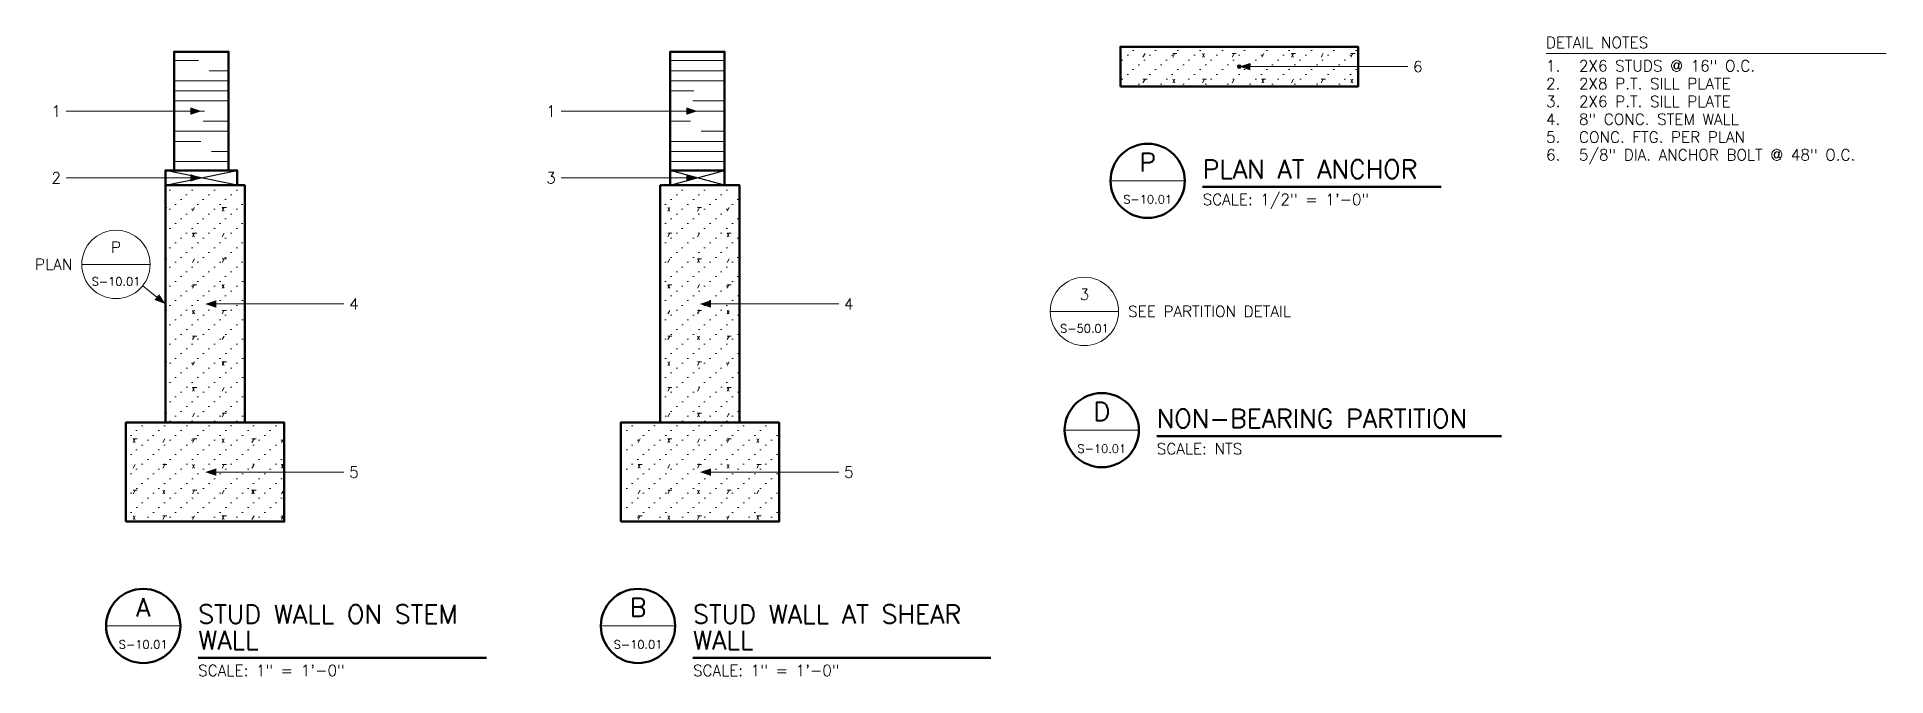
# Model space of a CAD drawing. Header units: inches. Extents: x 1 to 187, y 0 to 65.
import ezdxf
from ezdxf.enums import TextEntityAlignment as Align

# ---------------------------------------------------------------- set-up
doc = ezdxf.new("R2010")
doc.units = ezdxf.units.IN
doc.header["$MEASUREMENT"] = 0
for name, color, linetype, lineweight in [('S-ANNO-NOTE', 7, 'CONTINUOUS', 18), ('S-ANNO-TTLB', 7, 'CONTINUOUS', 50), ('S-DETL-BYND', 7, 'CONTINUOUS', 25), ('S-DETL-CUT', 7, 'CONTINUOUS', 50), ('S-DETL-PATT', 7, 'CONTINUOUS', 9), ('S-DETL-STL', 7, 'CONTINUOUS', 35)]:
    doc.layers.add(name, color=color, linetype=linetype, lineweight=lineweight)
doc.styles.add('KERF', font='romans.shx')
pattern_1 = [(0, (0, 0), (1.1244, 0.9732), [0, -2.25]), (0, (0.564, 0.48), (1.1244, 0.9732), [0, -2.25]), (60, (1.32, 0.24), (3, 2.598), [0.42, -5.58]), (180, (1.74, 0.6), (3, 2.598), [0.42, -5.58]), (300, (1.32, 0.6), (3, 2.598), [0.42, -5.58])]
pattern_2 = [(0, (0, 0), (4.92, 1.02), [19.2, -4.8, 9.6, -6])]

msp = doc.modelspace()

# ---------------------------------------------------------------- hatches: boundary and pattern name
at = {"layer": 'S-ANNO-NOTE', "lineweight": 50}
for points in [[(122.041786, 61.62), (123.166786, 61.245), (123.166786, 61.995)], [(17.215714, 57.12), (16.090714, 57.495), (16.090714, 56.745)], [(67.319286, 57.12), (66.194286, 57.495), (66.194286, 56.745)], [(17.215714, 50.37), (16.090714, 50.745), (16.090714, 49.995)], [(67.319286, 50.37), (66.194286, 50.745), (66.194286, 49.995)], [(13.590714, 37.62), (12.946498, 38.615608), (12.477976, 38.029956)], [(17.590714, 37.62), (18.715714, 37.245), (18.715714, 37.995)], [(67.569286, 37.62), (68.694286, 37.245), (68.694286, 37.995)], [(17.590714, 20.62), (18.715714, 20.245), (18.715714, 20.995)], [(67.569286, 20.62), (68.694286, 20.245), (68.694286, 20.995)]]:
    msp.add_hatch(color=256, dxfattribs=at).paths.add_polyline_path(points)
at = {"layer": 'S-DETL-PATT', "lineweight": 9}
h = msp.add_hatch(dxfattribs=at)
h.set_pattern_fill('KERF-CONC', color=256, style=0)
h.set_pattern_definition(pattern_1)
h.paths.add_polyline_path([(110.041786, 59.62), (134.041786, 59.62), (134.041786, 63.62), (110.041786, 63.62)])
h.paths.add_polyline_path([(122.188613, 61.673441), (122.198036, 61.62), (122.188613, 61.566559), (122.16148, 61.519564), (122.119911, 61.484684), (122.068918, 61.466124), (122.014653, 61.466124), (121.963661, 61.484684), (121.922091, 61.519564), (121.894959, 61.566559), (121.885536, 61.62), (121.894959, 61.673441), (121.922091, 61.720436), (121.963661, 61.755316), (122.014653, 61.773876), (122.068918, 61.773876), (122.119911, 61.755316), (122.16148, 61.720436)], flags=0)
h = msp.add_hatch(dxfattribs=at)
h.set_pattern_fill('KERF-GRAIN', color=256, angle=90, style=0)
h.set_pattern_definition(pattern_2)
h.paths.add_polyline_path([(14.465714, 51.12), (19.965714, 51.12), (19.965714, 63.12), (14.465714, 63.12)])
h = msp.add_hatch(dxfattribs=at)
h.set_pattern_fill('KERF-GRAIN', color=256, angle=90, style=0)
h.set_pattern_definition(pattern_2)
h.paths.add_polyline_path([(64.569286, 51.12), (70.069286, 51.12), (70.069286, 63.12), (64.569286, 63.12)])
h = msp.add_hatch(dxfattribs=at)
h.set_pattern_fill('KERF-CONC', color=256, style=0)
h.set_pattern_definition(pattern_1)
h.paths.add_polyline_path([(13.590714, 25.62), (21.590714, 25.62), (21.590714, 49.62), (13.590714, 49.62)])
h = msp.add_hatch(dxfattribs=at)
h.set_pattern_fill('KERF-CONC', color=256, style=0)
h.set_pattern_definition(pattern_1)
h.paths.add_polyline_path([(63.569286, 25.62), (71.569286, 25.62), (71.569286, 49.62), (63.569286, 49.62)])
h = msp.add_hatch(dxfattribs=at)
h.set_pattern_fill('KERF-CONC', color=256, style=0)
h.set_pattern_definition(pattern_1)
h.paths.add_polyline_path([(9.590714, 15.62), (25.590714, 15.62), (25.590714, 25.62), (9.590714, 25.62)])
h = msp.add_hatch(dxfattribs=at)
h.set_pattern_fill('KERF-CONC', color=256, style=0)
h.set_pattern_definition(pattern_1)
h.paths.add_polyline_path([(59.569286, 15.62), (75.569286, 15.62), (75.569286, 25.62), (59.569286, 25.62)])
at = {"layer": 'S-DETL-STL', "lineweight": 50}
msp.add_hatch(color=256, dxfattribs=at).paths.add_polyline_path([(122.198036, 61.62, 1), (121.885536, 61.62, 1)])

# ---------------------------------------------------------------- linework, layer by layer
at = {"layer": 'S-ANNO-NOTE', "lineweight": 18}
for points in [[(153.032143, 62.9325), (187.371429, 62.9325)], [(139.061786, 61.62), (137.561786, 61.62), (123.166786, 61.62)], [(3.570714, 57.12), (5.070714, 57.12), (16.090714, 57.12)], [(53.549286, 57.12), (55.049286, 57.12), (66.194286, 57.12)], [(3.570714, 50.37), (5.070714, 50.37), (16.090714, 50.37)], [(53.549286, 50.37), (55.049286, 50.37), (66.194286, 50.37)], [(109.041786, 50.07), (116.541786, 50.07)], [(5.138571, 41.62), (12.042857, 41.62)], [(11.286385, 39.463463), (12.712237, 38.322782)], [(31.610714, 37.62), (30.110714, 37.62), (18.715714, 37.62)], [(81.589286, 37.62), (80.089286, 37.62), (68.694286, 37.62)], [(102.958571, 36.867857), (109.862857, 36.867857)], [(104.410714, 24.865714), (111.910714, 24.865714)], [(31.610714, 20.62), (30.110714, 20.62), (18.715714, 20.62)], [(81.589286, 20.62), (80.089286, 20.62), (68.694286, 20.62)], [(7.590714, 5.07), (15.090714, 5.07)], [(57.569286, 5.07), (65.069286, 5.07)]]:
    msp.add_lwpolyline(points, dxfattribs=at)
for points in [[(5.138571, 41.62, 1), (12.042857, 41.62, 1)], [(102.958571, 36.867857, 1), (109.862857, 36.867857, 1)]]:
    msp.add_lwpolyline(points, format="xyb", close=True, dxfattribs=at)
at = {"layer": 'S-ANNO-TTLB', "lineweight": 50}
for points in [[(109.041786, 50.07, 1), (116.541786, 50.07, 1)], [(104.410714, 24.865714, 1), (111.910714, 24.865714, 1)], [(7.590714, 5.07, 1), (15.090714, 5.07, 1)], [(57.569286, 5.07, 1), (65.069286, 5.07, 1)]]:
    msp.add_lwpolyline(points, format="xyb", close=True, dxfattribs=at)
for points in [[(118.341786, 49.47), (142.448929, 49.47)], [(113.710714, 24.265714), (148.532143, 24.265714)], [(16.890714, 1.845), (45.997857, 1.845)], [(66.869286, 1.845), (96.958571, 1.845)]]:
    msp.add_lwpolyline(points, dxfattribs=at)
at = {"layer": 'S-DETL-BYND', "lineweight": 25}
for points in [[(13.590714, 49.62), (20.840714, 51.12)], [(20.840714, 49.62), (13.590714, 51.12)], [(64.569286, 49.62), (70.069286, 51.12)], [(70.069286, 49.62), (64.569286, 51.12)]]:
    msp.add_lwpolyline(points, dxfattribs=at)
at = {"layer": 'S-DETL-CUT', "lineweight": 50}
for points in [[(110.041786, 59.62), (134.041786, 59.62), (134.041786, 63.62), (110.041786, 63.62)], [(9.590714, 15.62), (25.590714, 15.62), (25.590714, 25.62), (9.590714, 25.62)], [(59.569286, 15.62), (75.569286, 15.62), (75.569286, 25.62), (59.569286, 25.62)]]:
    msp.add_lwpolyline(points, close=True, dxfattribs=at)
for points in [[(19.965714, 51.12), (19.965714, 63.12), (14.465714, 63.12), (14.465714, 51.12)], [(70.069286, 51.12), (70.069286, 63.12), (64.569286, 63.12), (64.569286, 51.12)], [(20.840714, 49.62), (20.840714, 51.12), (13.590714, 51.12), (13.590714, 49.62)], [(70.069286, 49.62), (70.069286, 51.12), (64.569286, 51.12), (64.569286, 49.62)], [(21.590714, 25.62), (21.590714, 49.62), (13.590714, 49.62), (13.590714, 25.62)], [(71.569286, 25.62), (71.569286, 49.62), (63.569286, 49.62), (63.569286, 25.62)]]:
    msp.add_lwpolyline(points, dxfattribs=at)
at = {"layer": 'S-DETL-STL', "lineweight": 35}
msp.add_lwpolyline([(122.198036, 61.62, 1), (121.885536, 61.62, 1)], format="xyb", close=True, dxfattribs=at)

# ---------------------------------------------------------------- texts
at = {"layer": 'S-ANNO-NOTE', "lineweight": 18, "style": 'KERF'}
for s, p in [('DETAIL NOTES', (153.032143, 63.495)), ('1.', (153.032143, 61.1325)), ('2X6 STUDS @ 16" O.C.', (156.353571, 61.1325)), ('2.', (153.032143, 59.3325)), ('2X8 P.T. SILL PLATE', (156.353571, 59.3325)), ('3.', (153.032143, 57.5325)), ('2X6 P.T. SILL PLATE', (156.353571, 57.5325)), ('4.', (153.032143, 55.7325)), ('8" CONC. STEM WALL', (156.353571, 55.7325)), ('5.', (153.032143, 53.9325)), ('CONC. FTG. PER PLAN', (156.353571, 53.9325)), ('6.', (153.032143, 52.1325)), ('5/8" DIA. ANCHOR BOLT @ 48" O.C.', (156.353571, 52.1325))]:
    msp.add_text(s, height=1.125, dxfattribs=at).set_placement(p)
for s, height, p in [('6', 1.125, (140.0775, 61.62)), ('1', 1.125, (2.555, 57.12)), ('1', 1.125, (52.533571, 57.12)), ('2', 1.125, (2.555, 50.37)), ('3', 1.125, (52.533571, 50.37)), ('P', 1.125, (8.590714, 43.346071)), ('S-10.01', 0.84375, (8.590714, 39.893929)), ('4', 1.125, (32.626429, 37.62)), ('4', 1.125, (82.605, 37.62)), ('3', 1.125, (106.410714, 38.593929)), ('S-50.01', 0.84375, (106.410714, 35.141786)), ('5', 1.125, (32.626429, 20.62)), ('5', 1.125, (82.605, 20.62))]:
    msp.add_text(s, height=height, dxfattribs=at).set_placement(p, align=Align.MIDDLE_CENTER)
msp.add_text('PLAN', height=1.125, dxfattribs=at).set_placement((4.178571, 41.62), align=Align.MIDDLE_RIGHT)
msp.add_text('SEE PARTITION DETAIL', height=1.125, dxfattribs=at).set_placement((110.822857, 36.867857), align=Align.MIDDLE_LEFT)
at = {"layer": 'S-ANNO-TTLB', "lineweight": 50, "style": 'KERF'}
for s, p in [('P', (112.791786, 51.945)), ('D', (108.160714, 26.740714)), ('A', (11.340714, 6.945)), ('B', (61.319286, 6.945))]:
    msp.add_text(s, height=1.875, dxfattribs=at).set_placement(p, align=Align.MIDDLE_CENTER)
for s, p in [('PLAN AT ANCHOR', (118.341786, 50.31)), ('NON-BEARING PARTITION', (113.710714, 25.105714)), ('STUD WALL ON STEM', (16.890714, 5.31)), ('STUD WALL AT SHEAR', (66.869286, 5.31)), ('WALL', (16.890714, 2.685)), ('WALL', (66.869286, 2.685))]:
    msp.add_text(s, height=1.875, dxfattribs=at).set_placement(p)
at = {"layer": 'S-ANNO-TTLB', "lineweight": 18, "style": 'KERF'}
for p in [(112.791786, 48.195), (108.160714, 22.990714), (11.340714, 3.195), (61.319286, 3.195)]:
    msp.add_text('S-10.01', height=0.84375, dxfattribs=at).set_placement(p, align=Align.MIDDLE_CENTER)
for s, p in [('SCALE: 1/2" = 1\'-0"', (118.341786, 47.625)), ('SCALE: NTS', (113.710714, 22.420714)), ('SCALE: 1" = 1\'-0"', (16.890714, 0)), ('SCALE: 1" = 1\'-0"', (66.869286, 0))]:
    msp.add_text(s, height=1.125, dxfattribs=at).set_placement(p)

doc.saveas('drawing.dxf')
